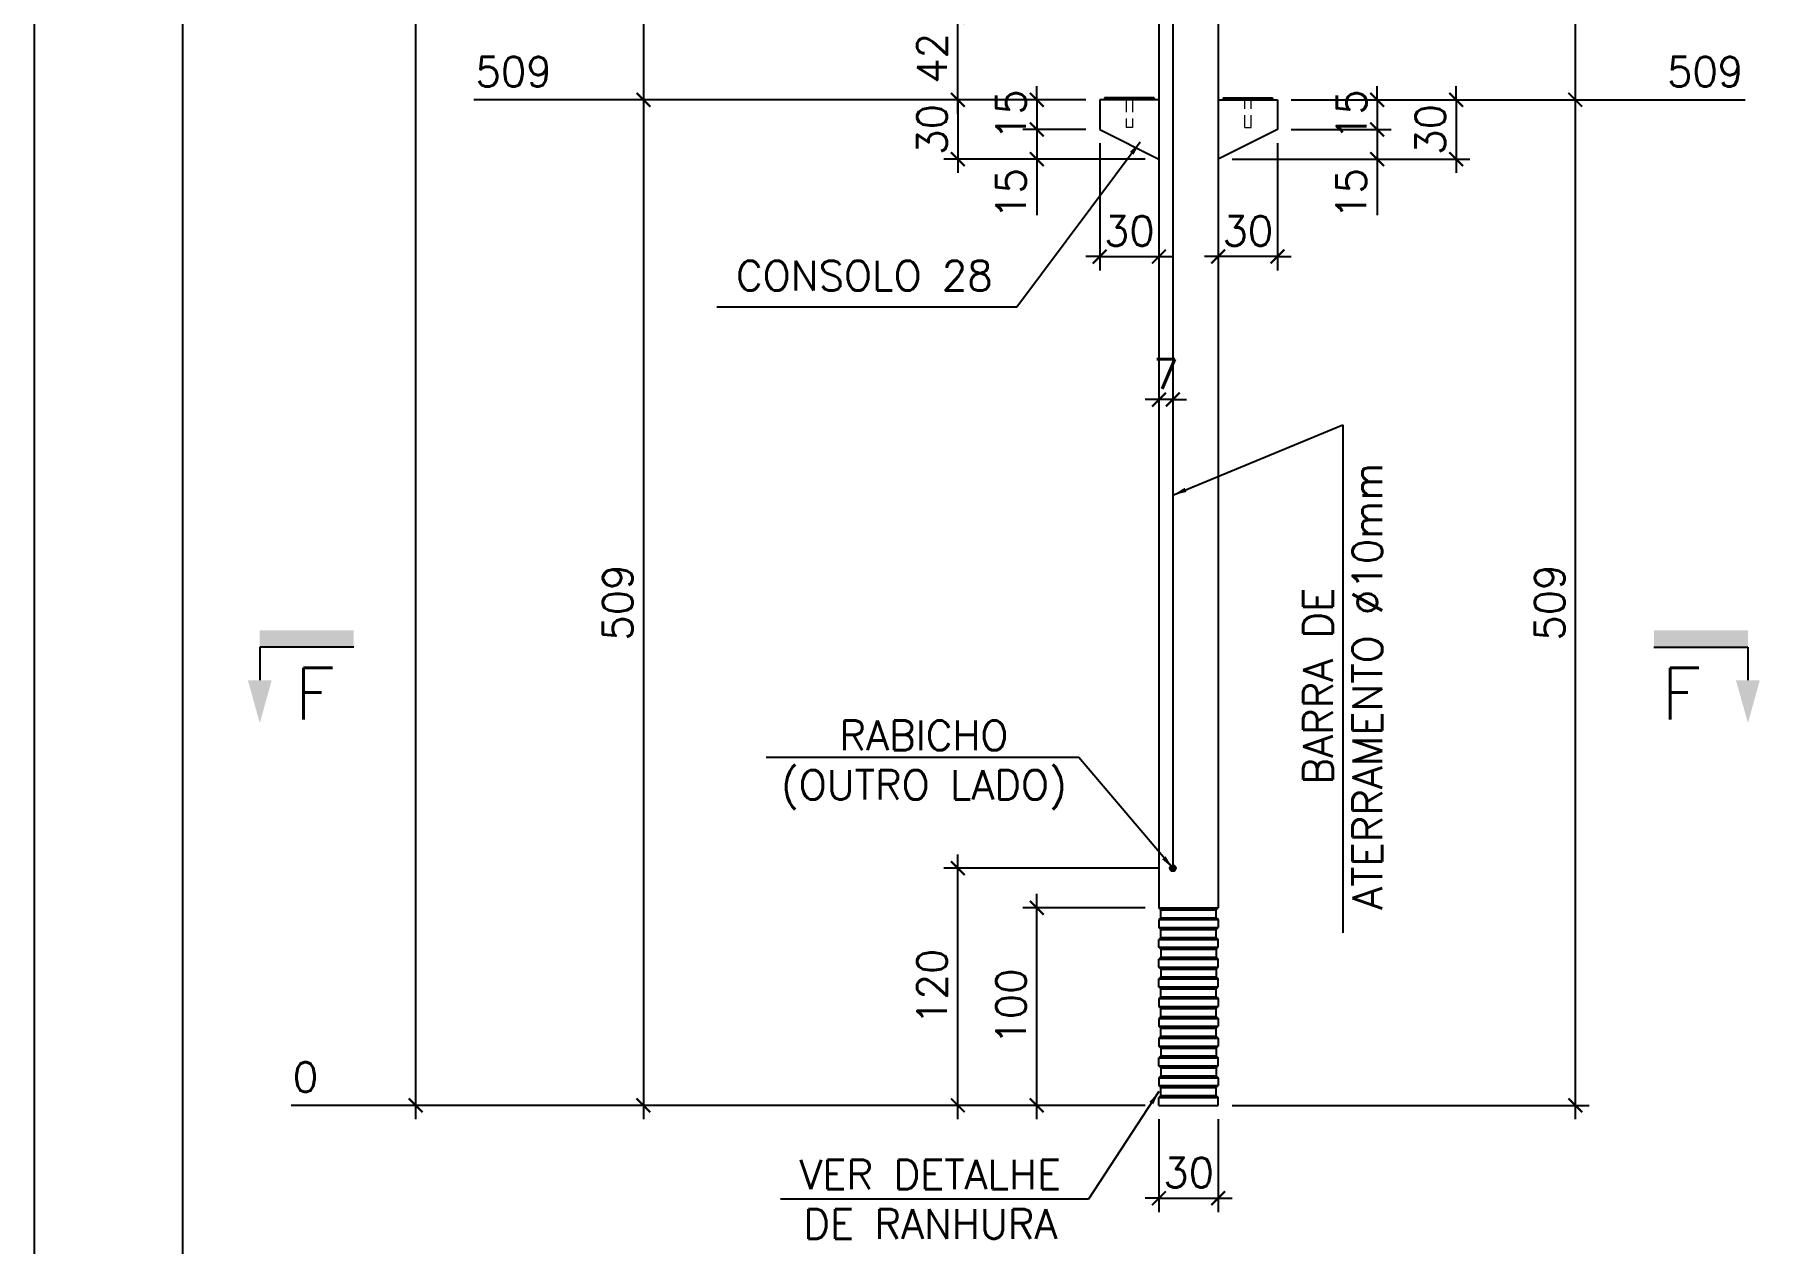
# Model space of a CAD drawing. Header units: centimetres. Extents: x 1658 to 19651, y 8294 to 11444.
# Drawn here: x 1658 to 2532, y 9346 to 9958 of the extents above; entities that cross this region are included whole.
import ezdxf

# ---------------------------------------------------------------- set-up
doc = ezdxf.new("R2010")
doc.units = ezdxf.units.CM
doc.header["$LTSCALE"] = 50
doc.header["$MEASUREMENT"] = 0
doc.header["$PDMODE"] = 67
doc.linetypes.add('DASHED', pattern=[0.75, 0.5, -0.25])
doc.linetypes.add('HIDDEN', pattern=[0.375, 0.25, -0.125])
doc.layers.add('10 TRACEJADO', color=1, linetype='DASHED', lineweight=13)
for name, color, linetype in [('COTAS-PRECON', 1, 'Continuous'), ('FORMATO-PRECON', 2, 'Continuous'), ('HACHURAS-PRECON', 1, 'Continuous'), ('IND- CORTE-PRECON', 4, 'Continuous'), ('LINHA-01-PRECON', 1, 'Continuous'), ('LINHA-03-PRECON', 3, 'Continuous'), ('LINHA-04-PRECON', 4, 'Continuous'), ('TEXTO-35-PRECON', 5, 'Continuous')]:
    doc.layers.add(name, color=color, linetype=linetype)
doc.styles.add('ROMANS', font='ROMANS.SHX', dxfattribs={"oblique": 15, "height": 3})
doc.styles.get("Standard").update_dxf_attribs({"font": 'romans.shx'})
doc.dimstyles.new('ESC75-75', dxfattribs={"dimscale": 0, "dimtxt": 15, "dimasz": 7, "dimexe": 7, "dimexo": 7, "dimgap": 5.5, "dimtad": 1, "dimdec": 1, "dimdsep": 46, "dimtxsty": 'Standard', "dimblk": 'ARCHTICK', "dimcen": 0.1, "dimdle": 7, "dimclrd": 256, "dimclre": 256, "dimclrt": 2, "dimadec": 0, "dimazin": 0, "dimtfac": 1, "dimtdec": 1, "dimtix": 1, "dimtmove": 2, "dimatfit": 3, "dimfxl": 1, "dimarcsym": 0})

# ---------------------------------------------------------------- blocks, each defined once
blk = doc.blocks.new('A$C2E607E54')
at = {"layer": 'FORMATO-PRECON'}
blk.add_lwpolyline([(0, 4200), (2970, 4200), (2970, 0), (0, 0)], close=True, dxfattribs=at)
at = {"layer": 'FORMATO-PRECON', "color": 6}
blk.add_lwpolyline([(100, 3950), (2870, 3950), (2870, 100), (100, 100)], close=True, dxfattribs=at)
blk = doc.blocks.new('_ArchTick')
at = {"color": 0, "linetype": 'ByBlock', "const_width": 0.15}
blk.add_lwpolyline([(-0.5, -0.5), (0.5, 0.5)], dxfattribs=at)
blk = doc.blocks.new('*D24')
at = {"layer": 'COTAS-PRECON', "lineweight": -2, "transparency": 16777216}
for p, q in [((2220.58, 9516.28), (2158.72, 9516.28)), ((2165.72, 9409.28), (2165.72, 9523.28)), ((2220.58, 9416.28), (2158.72, 9416.28))]:
    blk.add_line(p, q, dxfattribs=at)
at = {"layer": 'Defpoints', "color": 0, "transparency": 16777216}
for p in [(2165.72, 9516.28), (2227.58, 9516.28), (2227.58, 9416.28)]:
    blk.add_point(p, dxfattribs=at)
at = {"layer": 'COTAS-PRECON', "lineweight": -2, "transparency": 16777216, "xscale": 7, "yscale": 7, "zscale": 7}
for p, rotation in [((2165.72, 9516.28), 90), ((2165.72, 9416.28), 270)]:
    blk.add_blockref('_ArchTick', p, dxfattribs=dict(at, rotation=rotation))
at = {"layer": 'COTAS-PRECON', "color": 2, "transparency": 16777216, "insert": (2152.72, 9466.28), "char_height": 15, "attachment_point": 5, "rotation": 90}
blk.add_mtext('100', dxfattribs=at)
blk = doc.blocks.new('*D25')
at = {"layer": 'COTAS-PRECON', "lineweight": -2, "transparency": 16777216}
for p, q in [((2227.58, 9409.28), (2227.58, 9362.26)), ((2257.58, 9409.28), (2257.58, 9362.26)), ((2227.58, 9369.26), (2220.58, 9369.26)), ((2227.58, 9369.26), (2257.58, 9369.26)), ((2257.58, 9369.26), (2264.58, 9369.26))]:
    blk.add_line(p, q, dxfattribs=at)
at = {"layer": 'Defpoints', "color": 0, "transparency": 16777216}
for p in [(2227.58, 9416.28, 0.02), (2257.58, 9416.28, 0.02), (2257.58, 9369.26)]:
    blk.add_point(p, dxfattribs=at)
at = {"layer": 'COTAS-PRECON', "lineweight": -2, "transparency": 16777216, "xscale": 7, "yscale": 7, "zscale": 7}
blk.add_blockref('_ArchTick', (2227.58, 9369.26), dxfattribs=at)
at = {"layer": 'COTAS-PRECON', "lineweight": -2, "transparency": 16777216, "xscale": 7, "yscale": 7, "zscale": 7, "rotation": 180}
blk.add_blockref('_ArchTick', (2257.58, 9369.26), dxfattribs=at)
at = {"layer": 'COTAS-PRECON', "color": 2, "transparency": 16777216, "insert": (2242.58, 9382.26), "char_height": 15, "attachment_point": 5}
blk.add_mtext('30', dxfattribs=at)
blk = doc.blocks.new('*D32')
at = {"layer": 'COTAS-PRECON', "lineweight": -2, "transparency": 16777216}
for p, q in [((1966.61, 10261.28), (1966.61, 9918.28)), ((2190.58, 10254.28), (1959.61, 10254.28)), ((2190.58, 9925.28), (1959.61, 9925.28))]:
    blk.add_line(p, q, dxfattribs=at)
at = {"layer": 'Defpoints', "color": 0, "transparency": 16777216}
for p in [(2197.58, 10254.28), (1966.61, 9925.28), (2197.58, 9925.28)]:
    blk.add_point(p, dxfattribs=at)
at = {"layer": 'COTAS-PRECON', "lineweight": -2, "transparency": 16777216, "xscale": 7, "yscale": 7, "zscale": 7}
for p, rotation in [((1966.61, 10254.28), 90), ((1966.61, 9925.28), 270)]:
    blk.add_blockref('_ArchTick', p, dxfattribs=dict(at, rotation=rotation))
at = {"layer": 'COTAS-PRECON', "color": 2, "transparency": 16777216, "insert": (1953.61, 10089.78), "char_height": 15, "attachment_point": 5, "rotation": 90}
blk.add_mtext('329', dxfattribs=at)
blk = doc.blocks.new('*D33')
at = {"layer": 'COTAS-PRECON', "lineweight": -2, "transparency": 16777216}
for p, q in [((1966.61, 9932.28), (1966.61, 9409.28)), ((2190.58, 9925.28), (1959.61, 9925.28)), ((2220.58, 9416.28), (1959.61, 9416.28))]:
    blk.add_line(p, q, dxfattribs=at)
at = {"layer": 'Defpoints', "color": 0, "transparency": 16777216}
for p in [(2197.58, 9925.28), (1966.61, 9416.28), (2227.58, 9416.28)]:
    blk.add_point(p, dxfattribs=at)
at = {"layer": 'COTAS-PRECON', "lineweight": -2, "transparency": 16777216, "xscale": 7, "yscale": 7, "zscale": 7}
for p, rotation in [((1966.61, 9925.28), 90), ((1966.61, 9416.28), 270)]:
    blk.add_blockref('_ArchTick', p, dxfattribs=dict(at, rotation=rotation))
at = {"layer": 'COTAS-PRECON', "color": 2, "transparency": 16777216, "insert": (1953.61, 9670.78), "char_height": 15, "attachment_point": 5, "rotation": 90}
blk.add_mtext('509', dxfattribs=at)
blk = doc.blocks.new('*D43')
at = {"layer": 'COTAS-PRECON', "lineweight": -2, "transparency": 16777216}
for p, q in [((2165.72, 9925.28), (2165.72, 9932.28)), ((2190.58, 9925.28), (2158.72, 9925.28)), ((2165.72, 9925.28), (2165.72, 9910.28)), ((2190.58, 9910.28), (2158.72, 9910.28)), ((2165.72, 9910.28), (2165.72, 9903.28))]:
    blk.add_line(p, q, dxfattribs=at)
at = {"layer": 'Defpoints', "color": 0, "transparency": 16777216}
for p in [(2197.58, 9925.28), (2165.72, 9910.28), (2197.58, 9910.28)]:
    blk.add_point(p, dxfattribs=at)
at = {"layer": 'COTAS-PRECON', "lineweight": -2, "transparency": 16777216, "xscale": 7, "yscale": 7, "zscale": 7}
for p, rotation in [((2165.72, 9925.28), 270), ((2165.72, 9910.28), 90)]:
    blk.add_blockref('_ArchTick', p, dxfattribs=dict(at, rotation=rotation))
at = {"layer": 'COTAS-PRECON', "color": 2, "transparency": 16777216, "insert": (2152.72, 9917.78), "char_height": 15, "attachment_point": 5, "rotation": 90}
blk.add_mtext('15', dxfattribs=at)
blk = doc.blocks.new('*D45')
at = {"layer": 'COTAS-PRECON', "lineweight": -2, "transparency": 16777216}
for p, q in [((2165.72, 9917.28), (2165.72, 9888.28)), ((2190.58, 9910.28), (2158.72, 9910.28)), ((2220.58, 9895.28), (2158.72, 9895.28))]:
    blk.add_line(p, q, dxfattribs=at)
at = {"layer": 'Defpoints', "color": 0, "transparency": 16777216}
for p in [(2197.58, 9910.28), (2165.72, 9895.28), (2227.58, 9895.28)]:
    blk.add_point(p, dxfattribs=at)
at = {"layer": 'COTAS-PRECON', "lineweight": -2, "transparency": 16777216, "xscale": 7, "yscale": 7, "zscale": 7}
for p, rotation in [((2165.72, 9910.28), 90), ((2165.72, 9895.28), 270)]:
    blk.add_blockref('_ArchTick', p, dxfattribs=dict(at, rotation=rotation))
at = {"layer": 'COTAS-PRECON', "color": 2, "transparency": 16777216, "insert": (2152.72, 9877.83), "char_height": 15, "attachment_point": 5, "rotation": 90}
blk.add_mtext('15', dxfattribs=at)
blk = doc.blocks.new('*D46')
at = {"layer": 'COTAS-PRECON', "lineweight": -2, "transparency": 16777216}
for p, q in [((2125.76, 9925.28), (2125.76, 9932.28)), ((2190.58, 9925.28), (2118.76, 9925.28)), ((2125.76, 9925.28), (2125.76, 9895.28)), ((2220.58, 9895.28), (2118.76, 9895.28)), ((2125.76, 9895.28), (2125.76, 9888.28))]:
    blk.add_line(p, q, dxfattribs=at)
at = {"layer": 'Defpoints', "color": 0, "transparency": 16777216}
for p in [(2197.58, 9925.28), (2125.76, 9895.28), (2227.58, 9895.28)]:
    blk.add_point(p, dxfattribs=at)
at = {"layer": 'COTAS-PRECON', "lineweight": -2, "transparency": 16777216, "xscale": 7, "yscale": 7, "zscale": 7}
for p, rotation in [((2125.76, 9925.28), 270), ((2125.76, 9895.28), 90)]:
    blk.add_blockref('_ArchTick', p, dxfattribs=dict(at, rotation=rotation))
at = {"layer": 'COTAS-PRECON', "color": 2, "transparency": 16777216, "insert": (2112.76, 9910.28), "char_height": 15, "attachment_point": 5, "rotation": 90}
blk.add_mtext('30', dxfattribs=at)
blk = doc.blocks.new('*D44')
at = {"layer": 'COTAS-PRECON', "lineweight": -2, "transparency": 16777216}
for p, q in [((2197.58, 9903.28), (2197.58, 9838.94)), ((2197.58, 9845.94), (2190.58, 9845.94)), ((2197.58, 9845.94), (2227.58, 9845.94)), ((2227.58, 9845.94), (2234.58, 9845.94))]:
    blk.add_line(p, q, dxfattribs=at)
at = {"layer": 'Defpoints', "color": 0, "transparency": 16777216}
for p in [(2197.58, 9910.28), (2227.58, 9845.94), (2227.58, 9845.94)]:
    blk.add_point(p, dxfattribs=at)
at = {"layer": 'COTAS-PRECON', "lineweight": -2, "transparency": 16777216, "xscale": 7, "yscale": 7, "zscale": 7}
blk.add_blockref('_ArchTick', (2197.58, 9845.94), dxfattribs=at)
at = {"layer": 'COTAS-PRECON', "lineweight": -2, "transparency": 16777216, "xscale": 7, "yscale": 7, "zscale": 7, "rotation": 180}
blk.add_blockref('_ArchTick', (2227.58, 9845.94), dxfattribs=at)
at = {"layer": 'COTAS-PRECON', "color": 2, "transparency": 16777216, "insert": (2212.58, 9858.94), "char_height": 15, "attachment_point": 5}
blk.add_mtext('30', dxfattribs=at)
blk = doc.blocks.new('*D47')
at = {"layer": 'COTAS-PRECON', "lineweight": -2, "transparency": 16777216}
for p, q in [((2125.76, 9918.28), (2125.76, 9974.28)), ((2195.58, 9967.28), (2118.76, 9967.28)), ((2190.58, 9925.28), (2118.76, 9925.28))]:
    blk.add_line(p, q, dxfattribs=at)
at = {"layer": 'Defpoints', "color": 0, "transparency": 16777216}
for p in [(2125.76, 9967.28), (2202.58, 9967.28), (2197.58, 9925.28)]:
    blk.add_point(p, dxfattribs=at)
at = {"layer": 'COTAS-PRECON', "lineweight": -2, "transparency": 16777216, "xscale": 7, "yscale": 7, "zscale": 7}
for p, rotation in [((2125.76, 9967.28), 90), ((2125.76, 9925.28), 270)]:
    blk.add_blockref('_ArchTick', p, dxfattribs=dict(at, rotation=rotation))
at = {"layer": 'COTAS-PRECON', "color": 2, "transparency": 16777216, "insert": (2112.76, 9946.28), "char_height": 15, "attachment_point": 5, "rotation": 90}
blk.add_mtext('42', dxfattribs=at)
blk = doc.blocks.new('*D48')
at = {"layer": 'COTAS-PRECON', "lineweight": -2, "transparency": 16777216}
for p, q in [((2125.76, 9409.28), (2125.76, 9543.28)), ((2227.58, 9536.28), (2118.76, 9536.28)), ((2220.58, 9416.28), (2118.76, 9416.28))]:
    blk.add_line(p, q, dxfattribs=at)
at = {"layer": 'Defpoints', "color": 0, "transparency": 16777216}
for p in [(2125.76, 9536.28), (2234.58, 9536.28), (2227.58, 9416.28)]:
    blk.add_point(p, dxfattribs=at)
at = {"layer": 'COTAS-PRECON', "lineweight": -2, "transparency": 16777216, "xscale": 7, "yscale": 7, "zscale": 7}
for p, rotation in [((2125.76, 9536.28), 90), ((2125.76, 9416.28), 270)]:
    blk.add_blockref('_ArchTick', p, dxfattribs=dict(at, rotation=rotation))
at = {"layer": 'COTAS-PRECON', "color": 2, "transparency": 16777216, "insert": (2112.76, 9476.28), "char_height": 15, "attachment_point": 5, "rotation": 90}
blk.add_mtext('120', dxfattribs=at)
blk = doc.blocks.new('*D49')
at = {"layer": 'COTAS-PRECON', "lineweight": -2, "transparency": 16777216}
blk.add_line((1959.61, 10773.28), (1880.68, 10773.28), dxfattribs=at)
at = {"layer": 'Defpoints', "color": 0, "transparency": 16777216}
for p in [(1880.68, 10773.28), (1966.61, 10773.28), (2242.58, 9416.28)]:
    blk.add_point(p, dxfattribs=at)
at = {"layer": 'COTAS-PRECON', "color": 2, "transparency": 16777216, "insert": (1904.86, 10787.57), "char_height": 15, "attachment_point": 5}
blk.add_mtext('1357', dxfattribs=at)
blk = doc.blocks.new('*D50')
at = {"layer": 'COTAS-PRECON', "lineweight": -2, "transparency": 16777216}
blk.add_line((1959.61, 10717.28), (1880.68, 10717.28), dxfattribs=at)
at = {"layer": 'Defpoints', "color": 0, "transparency": 16777216}
for p in [(1880.68, 10717.28), (1966.61, 10717.28), (2242.58, 9416.28)]:
    blk.add_point(p, dxfattribs=at)
at = {"layer": 'COTAS-PRECON', "color": 2, "transparency": 16777216, "insert": (1904.86, 10731.57), "char_height": 15, "attachment_point": 5}
blk.add_mtext('1301', dxfattribs=at)
blk = doc.blocks.new('*D51')
at = {"layer": 'COTAS-PRECON', "lineweight": -2, "transparency": 16777216}
blk.add_line((1959.61, 10254.28), (1880.68, 10254.28), dxfattribs=at)
at = {"layer": 'Defpoints', "color": 0, "transparency": 16777216}
for p in [(1880.68, 10254.28), (1966.61, 10254.28), (2242.58, 9416.28)]:
    blk.add_point(p, dxfattribs=at)
at = {"layer": 'COTAS-PRECON', "color": 2, "transparency": 16777216, "insert": (1900.88, 10268.57), "char_height": 15, "attachment_point": 5}
blk.add_mtext('838', dxfattribs=at)
blk = doc.blocks.new('*D52')
at = {"layer": 'COTAS-PRECON', "lineweight": -2, "transparency": 16777216}
blk.add_line((1959.61, 9925.28), (1880.68, 9925.28), dxfattribs=at)
at = {"layer": 'Defpoints', "color": 0, "transparency": 16777216}
for p in [(1880.68, 9925.28), (1966.61, 9925.28), (2242.58, 9416.28)]:
    blk.add_point(p, dxfattribs=at)
at = {"layer": 'COTAS-PRECON', "color": 2, "transparency": 16777216, "insert": (1900.88, 9939.57), "char_height": 15, "attachment_point": 5}
blk.add_mtext('509', dxfattribs=at)
blk = doc.blocks.new('*D53')
at = {"layer": 'COTAS-PRECON', "lineweight": -2, "transparency": 16777216}
for p, q in [((1851.25, 10809.28), (1851.25, 9409.28)), ((2220.58, 10802.28), (1844.25, 10802.28)), ((2220.58, 9416.28), (1844.25, 9416.28))]:
    blk.add_line(p, q, dxfattribs=at)
at = {"layer": 'Defpoints', "color": 0, "transparency": 16777216}
for p in [(2227.58, 10802.28), (1851.25, 9416.28), (2227.58, 9416.28)]:
    blk.add_point(p, dxfattribs=at)
at = {"layer": 'COTAS-PRECON', "lineweight": -2, "transparency": 16777216, "xscale": 7, "yscale": 7, "zscale": 7}
for p, rotation in [((1851.25, 10802.28), 90), ((1851.25, 9416.28), 270)]:
    blk.add_blockref('_ArchTick', p, dxfattribs=dict(at, rotation=rotation))
at = {"layer": 'COTAS-PRECON', "color": 2, "transparency": 16777216, "insert": (1838.25, 10109.28), "char_height": 15, "attachment_point": 5, "rotation": 90}
blk.add_mtext('1386', dxfattribs=at)
blk = doc.blocks.new('*D54')
at = {"layer": 'COTAS-PRECON', "lineweight": -2, "transparency": 16777216}
blk.add_line((1844.25, 10802.28), (1788.22, 10802.28), dxfattribs=at)
at = {"layer": 'Defpoints', "color": 0, "transparency": 16777216}
for p in [(1788.22, 10802.28), (1851.25, 10802.28), (2242.58, 9416.28)]:
    blk.add_point(p, dxfattribs=at)
at = {"layer": 'COTAS-PRECON', "color": 2, "transparency": 16777216, "insert": (1812.4, 10816.57), "char_height": 15, "attachment_point": 5}
blk.add_mtext('1386', dxfattribs=at)
blk = doc.blocks.new('*D55')
at = {"layer": 'COTAS-PRECON', "lineweight": -2, "transparency": 16777216}
blk.add_line((1844.25, 9416.28), (1788.22, 9416.28), dxfattribs=at)
at = {"layer": 'Defpoints', "color": 0, "transparency": 16777216}
for p in [(1788.22, 9416.28), (1851.25, 9416.28), (2242.58, 9416.28)]:
    blk.add_point(p, dxfattribs=at)
at = {"layer": 'COTAS-PRECON', "color": 2, "transparency": 16777216, "insert": (1795.56, 9430.57), "char_height": 15, "attachment_point": 5}
blk.add_mtext('0', dxfattribs=at)
blk = doc.blocks.new('*D59')
at = {"layer": 'COTAS-PRECON', "lineweight": -2, "transparency": 16777216}
for p, q in [((2438.35, 10261.28), (2438.35, 9918.28)), ((2294.58, 10254.28), (2445.35, 10254.28)), ((2294.58, 9925.28), (2445.35, 9925.28))]:
    blk.add_line(p, q, dxfattribs=at)
at = {"layer": 'Defpoints', "color": 0, "transparency": 16777216}
for p in [(2287.58, 10254.28), (2287.58, 9925.28), (2438.35, 9925.28)]:
    blk.add_point(p, dxfattribs=at)
at = {"layer": 'COTAS-PRECON', "lineweight": -2, "transparency": 16777216, "xscale": 7, "yscale": 7, "zscale": 7}
for p, rotation in [((2438.35, 10254.28), 90), ((2438.35, 9925.28), 270)]:
    blk.add_blockref('_ArchTick', p, dxfattribs=dict(at, rotation=rotation))
at = {"layer": 'COTAS-PRECON', "color": 2, "transparency": 16777216, "insert": (2425.35, 10089.78), "char_height": 15, "attachment_point": 5, "rotation": 90}
blk.add_mtext('329', dxfattribs=at)
blk = doc.blocks.new('*D60')
at = {"layer": 'COTAS-PRECON', "lineweight": -2, "transparency": 16777216}
for p, q in [((2438.35, 9932.28), (2438.35, 9409.28)), ((2294.58, 9925.28), (2445.35, 9925.28)), ((2264.58, 9416.28), (2445.35, 9416.28))]:
    blk.add_line(p, q, dxfattribs=at)
at = {"layer": 'Defpoints', "color": 0, "transparency": 16777216}
for p in [(2287.58, 9925.28), (2257.58, 9416.28), (2438.35, 9416.28)]:
    blk.add_point(p, dxfattribs=at)
at = {"layer": 'COTAS-PRECON', "lineweight": -2, "transparency": 16777216, "xscale": 7, "yscale": 7, "zscale": 7}
for p, rotation in [((2438.35, 9925.28), 90), ((2438.35, 9416.28), 270)]:
    blk.add_blockref('_ArchTick', p, dxfattribs=dict(at, rotation=rotation))
at = {"layer": 'COTAS-PRECON', "color": 2, "transparency": 16777216, "insert": (2425.35, 9670.78), "char_height": 15, "attachment_point": 5, "rotation": 90}
blk.add_mtext('509', dxfattribs=at)
blk = doc.blocks.new('*D73')
at = {"layer": 'COTAS-PRECON', "lineweight": -2, "transparency": 16777216}
for p, q in [((2338.06, 9925.28), (2338.06, 9932.28)), ((2294.58, 9925.28), (2345.06, 9925.28)), ((2338.06, 9925.28), (2338.06, 9910.28)), ((2294.58, 9910.28), (2345.06, 9910.28)), ((2338.06, 9910.28), (2338.06, 9903.28))]:
    blk.add_line(p, q, dxfattribs=at)
at = {"layer": 'Defpoints', "color": 0, "transparency": 16777216}
for p in [(2287.58, 9925.28), (2287.58, 9910.28), (2338.06, 9910.28)]:
    blk.add_point(p, dxfattribs=at)
at = {"layer": 'COTAS-PRECON', "lineweight": -2, "transparency": 16777216, "xscale": 7, "yscale": 7, "zscale": 7}
for p, rotation in [((2338.06, 9925.28), 270), ((2338.06, 9910.28), 90)]:
    blk.add_blockref('_ArchTick', p, dxfattribs=dict(at, rotation=rotation))
at = {"layer": 'COTAS-PRECON', "color": 2, "transparency": 16777216, "insert": (2325.06, 9917.78), "char_height": 15, "attachment_point": 5, "rotation": 90}
blk.add_mtext('15', dxfattribs=at)
blk = doc.blocks.new('*D74')
at = {"layer": 'COTAS-PRECON', "lineweight": -2, "transparency": 16777216}
for p, q in [((2338.06, 9917.28), (2338.06, 9888.28)), ((2294.58, 9910.28), (2345.06, 9910.28)), ((2264.58, 9895.28), (2345.06, 9895.28))]:
    blk.add_line(p, q, dxfattribs=at)
at = {"layer": 'Defpoints', "color": 0, "transparency": 16777216}
for p in [(2287.58, 9910.28), (2257.58, 9895.28), (2338.06, 9895.28)]:
    blk.add_point(p, dxfattribs=at)
at = {"layer": 'COTAS-PRECON', "lineweight": -2, "transparency": 16777216, "xscale": 7, "yscale": 7, "zscale": 7}
for p, rotation in [((2338.06, 9910.28), 90), ((2338.06, 9895.28), 270)]:
    blk.add_blockref('_ArchTick', p, dxfattribs=dict(at, rotation=rotation))
at = {"layer": 'COTAS-PRECON', "color": 2, "transparency": 16777216, "insert": (2324.94, 9877.83), "char_height": 15, "attachment_point": 5, "rotation": 90}
blk.add_mtext('15', dxfattribs=at)
blk = doc.blocks.new('*D75')
at = {"layer": 'COTAS-PRECON', "lineweight": -2, "transparency": 16777216}
for p, q in [((2378.02, 9925.28), (2378.02, 9932.28)), ((2294.58, 9925.28), (2385.02, 9925.28)), ((2378.02, 9925.28), (2378.02, 9895.28)), ((2264.58, 9895.28), (2385.02, 9895.28)), ((2378.02, 9895.28), (2378.02, 9888.28))]:
    blk.add_line(p, q, dxfattribs=at)
at = {"layer": 'Defpoints', "color": 0, "transparency": 16777216}
for p in [(2287.58, 9925.28), (2257.58, 9895.28), (2378.02, 9895.28)]:
    blk.add_point(p, dxfattribs=at)
at = {"layer": 'COTAS-PRECON', "lineweight": -2, "transparency": 16777216, "xscale": 7, "yscale": 7, "zscale": 7}
for p, rotation in [((2378.02, 9925.28), 270), ((2378.02, 9895.28), 90)]:
    blk.add_blockref('_ArchTick', p, dxfattribs=dict(at, rotation=rotation))
at = {"layer": 'COTAS-PRECON', "color": 2, "transparency": 16777216, "insert": (2365.02, 9910.28), "char_height": 15, "attachment_point": 5, "rotation": 90}
blk.add_mtext('30', dxfattribs=at)
blk = doc.blocks.new('*D76')
at = {"layer": 'COTAS-PRECON', "lineweight": -2, "transparency": 16777216}
for p, q in [((2287.58, 9903.28), (2287.58, 9838.94)), ((2257.58, 9845.94), (2250.58, 9845.94)), ((2287.58, 9845.94), (2257.58, 9845.94)), ((2287.58, 9845.94), (2294.58, 9845.94))]:
    blk.add_line(p, q, dxfattribs=at)
at = {"layer": 'Defpoints', "color": 0, "transparency": 16777216}
for p in [(2287.58, 9910.28), (2257.58, 9845.94), (2257.58, 9845.94)]:
    blk.add_point(p, dxfattribs=at)
at = {"layer": 'COTAS-PRECON', "lineweight": -2, "transparency": 16777216, "xscale": 7, "yscale": 7, "zscale": 7}
blk.add_blockref('_ArchTick', (2257.58, 9845.94), dxfattribs=at)
at = {"layer": 'COTAS-PRECON', "lineweight": -2, "transparency": 16777216, "xscale": 7, "yscale": 7, "zscale": 7, "rotation": 180}
blk.add_blockref('_ArchTick', (2287.58, 9845.94), dxfattribs=at)
at = {"layer": 'COTAS-PRECON', "color": 2, "transparency": 16777216, "insert": (2272.58, 9858.94), "char_height": 15, "attachment_point": 5}
blk.add_mtext('30', dxfattribs=at)
blk = doc.blocks.new('*D69')
at = {"layer": 'COTAS-PRECON', "lineweight": -2, "transparency": 16777216}
blk.add_line((2445.35, 10773.28), (2524.28, 10773.28), dxfattribs=at)
at = {"layer": 'Defpoints', "color": 0, "transparency": 16777216}
for p in [(2438.35, 10773.28), (2524.28, 10773.28), (2242.58, 9416.28)]:
    blk.add_point(p, dxfattribs=at)
at = {"layer": 'COTAS-PRECON', "color": 2, "transparency": 16777216, "insert": (2500.1, 10787.57), "char_height": 15, "attachment_point": 5}
blk.add_mtext('1357', dxfattribs=at)
blk = doc.blocks.new('*D70')
at = {"layer": 'COTAS-PRECON', "lineweight": -2, "transparency": 16777216}
blk.add_line((2445.35, 10717.28), (2524.28, 10717.28), dxfattribs=at)
at = {"layer": 'Defpoints', "color": 0, "transparency": 16777216}
for p in [(2438.35, 10717.28), (2524.28, 10717.28), (2242.58, 9416.28)]:
    blk.add_point(p, dxfattribs=at)
at = {"layer": 'COTAS-PRECON', "color": 2, "transparency": 16777216, "insert": (2500.1, 10731.57), "char_height": 15, "attachment_point": 5}
blk.add_mtext('1301', dxfattribs=at)
blk = doc.blocks.new('*D71')
at = {"layer": 'COTAS-PRECON', "lineweight": -2, "transparency": 16777216}
blk.add_line((2445.35, 10254.28), (2524.28, 10254.28), dxfattribs=at)
at = {"layer": 'Defpoints', "color": 0, "transparency": 16777216}
for p in [(2438.35, 10254.28), (2524.28, 10254.28), (2242.58, 9416.28)]:
    blk.add_point(p, dxfattribs=at)
at = {"layer": 'COTAS-PRECON', "color": 2, "transparency": 16777216, "insert": (2504.07, 10268.57), "char_height": 15, "attachment_point": 5}
blk.add_mtext('838', dxfattribs=at)
blk = doc.blocks.new('*D72')
at = {"layer": 'COTAS-PRECON', "lineweight": -2, "transparency": 16777216}
blk.add_line((2445.35, 9925.28), (2524.28, 9925.28), dxfattribs=at)
at = {"layer": 'Defpoints', "color": 0, "transparency": 16777216}
for p in [(2438.35, 9925.28), (2524.28, 9925.28), (2242.58, 9416.28)]:
    blk.add_point(p, dxfattribs=at)
at = {"layer": 'COTAS-PRECON', "color": 2, "transparency": 16777216, "insert": (2504.07, 9939.57), "char_height": 15, "attachment_point": 5}
blk.add_mtext('509', dxfattribs=at)
blk = doc.blocks.new('*D85')
at = {"layer": 'COTAS-PRECON', "lineweight": -2, "transparency": 16777216}
for p, q in [((2227.58, 9773.54), (2220.58, 9773.54)), ((2234.58, 9773.54), (2227.58, 9773.54)), ((2234.58, 9773.54), (2241.58, 9773.54))]:
    blk.add_line(p, q, dxfattribs=at)
at = {"layer": 'Defpoints', "color": 0, "transparency": 16777216}
for p in [(2227.58, 9773.54), (2227.58, 9773.54), (2234.58, 9773.54)]:
    blk.add_point(p, dxfattribs=at)
at = {"layer": 'COTAS-PRECON', "lineweight": -2, "transparency": 16777216, "xscale": 7, "yscale": 7, "zscale": 7}
blk.add_blockref('_ArchTick', (2227.58, 9773.54), dxfattribs=at)
at = {"layer": 'COTAS-PRECON', "lineweight": -2, "transparency": 16777216, "xscale": 7, "yscale": 7, "zscale": 7, "rotation": 180}
blk.add_blockref('_ArchTick', (2234.58, 9773.54), dxfattribs=at)
at = {"layer": 'COTAS-PRECON', "color": 2, "transparency": 16777216, "insert": (2231.08, 9786.54), "char_height": 15, "attachment_point": 5}
blk.add_mtext('7', dxfattribs=at)
blk = doc.blocks.new('IND-CORTE-')
at = {"layer": 'IND- CORTE-PRECON', "color": 1}
for p, q in [((-11.2, 63.5), (-33.6, 63.5)), ((-11.2, 0), (-11.2, 63.5))]:
    blk.add_line(p, q, dxfattribs=at)
for points in [[(-33.6, 71.5), (-62.5, 63.5), (-33.6, 55.4)], [(0, 0), (-11.2, 0), (0, 63.5), (-11.2, 63.5)]]:
    blk.add_solid(points, dxfattribs=at)
at = {"layer": 'IND- CORTE-PRECON', "linetype": 'Continuous', "style": 'ROMANS', "flags": 8}
blk.add_attdef('B', (-57.7, 9.1), '', height=35, dxfattribs=at)

msp = doc.modelspace()

# ---------------------------------------------------------------- hatches: boundary and pattern name
at = {"layer": 'LINHA-04-PRECON'}
h = msp.add_hatch(color=256, dxfattribs=at)
h.dxf.hatch_style = 1
h.paths.add_polyline_path([(2233.08, 9536.28, 1), (2236.08, 9536.28, 1)])

# ---------------------------------------------------------------- linework, layer by layer
at = {"layer": '10 TRACEJADO', "linetype": 'HIDDEN', "ltscale": 0.5, "extrusion": (0, 1, 0)}
for p, q in [((2210.98, 9926.28), (2210.98, 9925.28)), ((2214.18, 9926.28), (2214.18, 9925.28)), ((2270.98, 9925.28), (2270.98, 9926.28)), ((2274.18, 9925.28), (2274.18, 9926.28)), ((2210.98, 9925.28), (2210.98, 9911.28)), ((2214.18, 9925.28), (2214.18, 9911.28)), ((2270.98, 9911.28), (2270.98, 9925.28)), ((2274.18, 9911.28), (2274.18, 9925.28)), ((2214.18, 9911.28), (2210.98, 9911.28)), ((2270.98, 9911.28), (2274.18, 9911.28))]:
    msp.add_line(p, q, dxfattribs=at)
at = {"layer": 'LINHA-01-PRECON'}
for p, q in [((2165.72, 9895.28), (2165.72, 9866.9)), ((2338.06, 9895.28), (2338.06, 9866.9)), ((2227.58, 9516.28), (2257.58, 9516.28)), ((2228.58, 9515.28), (2256.58, 9515.28)), ((2227.58, 9510.28), (2257.58, 9510.28)), ((2227.58, 9506.28), (2257.58, 9506.28)), ((2228.58, 9511.28), (2256.58, 9511.28)), ((2227.58, 9500.28), (2257.58, 9500.28)), ((2228.58, 9505.28), (2256.58, 9505.28)), ((2228.58, 9501.28), (2256.58, 9501.28)), ((2227.58, 9496.28), (2257.58, 9496.28)), ((2227.58, 9490.28), (2257.58, 9490.28)), ((2228.58, 9495.28), (2256.58, 9495.28)), ((2228.58, 9491.28), (2256.58, 9491.28)), ((2227.58, 9486.28), (2257.58, 9486.28)), ((2227.58, 9480.28), (2257.58, 9480.28)), ((2228.58, 9485.28), (2256.58, 9485.28)), ((2228.58, 9481.28), (2256.58, 9481.28)), ((2227.58, 9476.28), (2257.58, 9476.28)), ((2227.58, 9476.28), (2257.58, 9476.28)), ((2228.58, 9475.28), (2256.58, 9475.28)), ((2228.58, 9471.28), (2256.58, 9471.28)), ((2227.58, 9470.28), (2257.58, 9470.28)), ((2227.58, 9466.28), (2257.58, 9466.28)), ((2228.58, 9465.28), (2256.58, 9465.28)), ((2227.58, 9460.28), (2257.58, 9460.28)), ((2227.58, 9456.28), (2257.58, 9456.28)), ((2228.58, 9461.28), (2256.58, 9461.28)), ((2228.58, 9455.28), (2256.58, 9455.28)), ((2227.58, 9450.28), (2257.58, 9450.28)), ((2227.58, 9446.28), (2257.58, 9446.28)), ((2228.58, 9451.28), (2256.58, 9451.28)), ((2228.58, 9445.28), (2256.58, 9445.28)), ((2227.58, 9440.28), (2257.58, 9440.28)), ((2228.58, 9441.28), (2256.58, 9441.28)), ((2227.58, 9436.28), (2257.58, 9436.28)), ((2227.58, 9430.28), (2257.58, 9430.28)), ((2228.58, 9435.28), (2256.58, 9435.28)), ((2228.58, 9431.28), (2256.58, 9431.28)), ((2227.58, 9426.28), (2257.58, 9426.28)), ((2227.58, 9420.28), (2257.58, 9420.28)), ((2228.58, 9425.28), (2256.58, 9425.28)), ((2228.58, 9421.28), (2256.58, 9421.28))]:
    msp.add_line(p, q, dxfattribs=at)
at = {"layer": 'LINHA-03-PRECON', "extrusion": (0, 1, 0)}
for p, q in [((2227.58, 10667.28), (2227.58, 9516.28)), ((2257.58, 10667.28), (2257.58, 9516.28)), ((2200.08, 9926.28), (2200.08, 9925.28)), ((2225.08, 9926.28), (2200.08, 9926.28)), ((2225.08, 9926.28), (2225.08, 9925.28)), ((2260.08, 9926.28), (2260.08, 9925.28)), ((2260.08, 9926.28), (2285.08, 9926.28)), ((2285.08, 9926.28), (2285.08, 9925.28)), ((2227.58, 9925.28), (2197.58, 9925.28)), ((2197.58, 9925.28), (2197.58, 9910.28)), ((2257.58, 9925.28), (2287.58, 9925.28)), ((2287.58, 9925.28), (2287.58, 9910.28)), ((2197.58, 9910.28), (2227.58, 9895.28)), ((2287.58, 9910.28), (2257.58, 9895.28)), ((2227.58, 9416.28), (2257.58, 9416.28))]:
    msp.add_line(p, q, dxfattribs=at)
at = {"layer": 'LINHA-03-PRECON'}
for p, q in [((2228.58, 9515.28), (2227.58, 9516.28)), ((2228.58, 9511.28), (2228.58, 9515.28)), ((2256.58, 9515.28), (2257.58, 9516.28)), ((2256.58, 9511.28), (2256.58, 9515.28)), ((2228.58, 9511.28), (2227.58, 9510.28)), ((2227.58, 9510.28), (2227.58, 9506.28)), ((2228.58, 9505.28), (2227.58, 9506.28)), ((2256.58, 9511.28), (2257.58, 9510.28)), ((2256.58, 9505.28), (2257.58, 9506.28)), ((2257.58, 9510.28), (2257.58, 9506.28)), ((2228.58, 9501.28), (2227.58, 9500.28)), ((2227.58, 9496.28), (2227.58, 9500.28)), ((2228.58, 9501.28), (2228.58, 9505.28)), ((2256.58, 9501.28), (2256.58, 9505.28)), ((2256.58, 9501.28), (2257.58, 9500.28)), ((2257.58, 9496.28), (2257.58, 9500.28)), ((2228.58, 9495.28), (2227.58, 9496.28)), ((2228.58, 9491.28), (2227.58, 9490.28)), ((2227.58, 9486.28), (2227.58, 9490.28)), ((2228.58, 9495.28), (2228.58, 9491.28)), ((2256.58, 9495.28), (2257.58, 9496.28)), ((2256.58, 9495.28), (2256.58, 9491.28)), ((2256.58, 9491.28), (2257.58, 9490.28)), ((2257.58, 9486.28), (2257.58, 9490.28)), ((2228.58, 9485.28), (2227.58, 9486.28)), ((2228.58, 9481.28), (2227.58, 9480.28)), ((2227.58, 9476.28), (2227.58, 9480.28)), ((2228.58, 9485.28), (2228.58, 9481.28)), ((2256.58, 9485.28), (2257.58, 9486.28)), ((2256.58, 9485.28), (2256.58, 9481.28)), ((2256.58, 9481.28), (2257.58, 9480.28)), ((2257.58, 9476.28), (2257.58, 9480.28)), ((2228.58, 9475.28), (2227.58, 9476.28)), ((2228.58, 9471.28), (2227.58, 9470.28)), ((2228.58, 9471.28), (2228.58, 9475.28)), ((2256.58, 9475.28), (2257.58, 9476.28)), ((2256.58, 9471.28), (2256.58, 9475.28)), ((2256.58, 9471.28), (2257.58, 9470.28)), ((2227.58, 9470.28), (2227.58, 9466.28)), ((2228.58, 9465.28), (2227.58, 9466.28)), ((2228.58, 9461.28), (2228.58, 9465.28)), ((2256.58, 9465.28), (2257.58, 9466.28)), ((2256.58, 9461.28), (2256.58, 9465.28)), ((2257.58, 9470.28), (2257.58, 9466.28)), ((2228.58, 9461.28), (2227.58, 9460.28)), ((2227.58, 9460.28), (2227.58, 9456.28)), ((2228.58, 9455.28), (2227.58, 9456.28)), ((2228.58, 9451.28), (2228.58, 9455.28)), ((2256.58, 9461.28), (2257.58, 9460.28)), ((2256.58, 9455.28), (2257.58, 9456.28)), ((2256.58, 9451.28), (2256.58, 9455.28)), ((2257.58, 9460.28), (2257.58, 9456.28)), ((2228.58, 9451.28), (2227.58, 9450.28)), ((2227.58, 9450.28), (2227.58, 9446.28)), ((2228.58, 9445.28), (2227.58, 9446.28)), ((2228.58, 9445.28), (2228.58, 9441.28)), ((2256.58, 9451.28), (2257.58, 9450.28)), ((2256.58, 9445.28), (2257.58, 9446.28)), ((2256.58, 9445.28), (2256.58, 9441.28)), ((2257.58, 9450.28), (2257.58, 9446.28)), ((2228.58, 9441.28), (2227.58, 9440.28)), ((2227.58, 9436.28), (2227.58, 9440.28)), ((2256.58, 9441.28), (2257.58, 9440.28)), ((2257.58, 9436.28), (2257.58, 9440.28)), ((2228.58, 9435.28), (2227.58, 9436.28)), ((2228.58, 9431.28), (2227.58, 9430.28)), ((2227.58, 9430.28), (2227.58, 9426.28)), ((2228.58, 9435.28), (2228.58, 9431.28)), ((2256.58, 9435.28), (2257.58, 9436.28)), ((2256.58, 9435.28), (2256.58, 9431.28)), ((2256.58, 9431.28), (2257.58, 9430.28)), ((2257.58, 9430.28), (2257.58, 9426.28)), ((2228.58, 9425.28), (2227.58, 9426.28)), ((2228.58, 9421.28), (2227.58, 9420.28)), ((2227.58, 9416.28), (2227.58, 9420.28)), ((2228.58, 9421.28), (2228.58, 9425.28)), ((2256.58, 9425.28), (2257.58, 9426.28)), ((2256.58, 9421.28), (2256.58, 9425.28)), ((2256.58, 9421.28), (2257.58, 9420.28)), ((2257.58, 9416.28), (2257.58, 9420.28))]:
    msp.add_line(p, q, dxfattribs=at)
at = {"layer": 'LINHA-04-PRECON', "extrusion": (0, 1, 0)}
msp.add_line((2234.58, 10799.28), (2234.58, 9536.28), dxfattribs=at)
at = {"layer": 'LINHA-04-PRECON'}
msp.add_circle((2234.58, 9536.28), 1.5, dxfattribs=at)

# ---------------------------------------------------------------- block references
at = {"layer": 'HACHURAS-PRECON', "xscale": 0.7499999999999996, "yscale": 0.7499999999999996, "zscale": 0.7499999999999996}
msp.add_blockref('A$C2E607E54', (1658.36, 8293.94), dxfattribs=at)
at = {"layer": 'TEXTO-35-PRECON', "linetype": 'ByBlock'}
ref = msp.add_blockref('IND-CORTE-', (1820, 9656.68), dxfattribs=dict(at, xscale=0.75, yscale=0.75, zscale=0.75, rotation=90.00000000000001))
ref.add_attrib('B', 'F', (1790.09, 9611.52), dxfattribs={"layer": 'IND- CORTE-PRECON', "color": 5, "linetype": 'Continuous', "height": 26.25, "style": 'ROMANS', "flags": 8})
ref = msp.add_blockref('IND-CORTE-', (2478.12, 9656.68), dxfattribs=dict(at, xscale=-0.75, yscale=0.75, zscale=0.75, rotation=270))
ref.add_attrib('B', 'F', (2481.79, 9611.52), dxfattribs={"layer": 'IND- CORTE-PRECON', "color": 5, "linetype": 'Continuous', "height": 26.25, "style": 'ROMANS', "flags": 8})

# ---------------------------------------------------------------- texts
at = {"layer": 'COTAS-PRECON', "color": 2, "char_height": 15, "attachment_point": 5}
for s, insert in [('\\A1;CONSOLO 28', (2078.46, 9836.31, 0.02)), ('\\A1;RABICHO\\P(OUTRO LADO)', (2108.59, 9588.53, 0.02)), ('\\A1;VER DETALHE\\PDE RANHURA', (2111.84, 9368.76, -0.05))]:
    msp.add_mtext(s, dxfattribs=dict(at, insert=insert))
at = {"layer": 'COTAS-PRECON', "color": 2, "insert": (2320.61, 9628.48), "char_height": 15, "attachment_point": 5, "rotation": 90}
msp.add_mtext('BARRA DE\\PATERRAMENTO %%C10mm', dxfattribs=at)

# ---------------------------------------------------------------- dimensions: what is measured, and where the dimension line sits
at = {"layer": 'COTAS-PRECON'}
for feature_location, offset, origin, picture, middle in [((1851.25, 10802.28), (-63.03, 0), (2242.58, 9416.28), '*D54', (1812.4, 10816.57)), ((1966.61, 10773.28), (-85.93, 0), (2242.58, 9416.28), '*D49', (1904.86, 10787.57)), ((2438.35, 10773.28), (85.93, 0), (2242.58, 9416.28), '*D69', (2500.1, 10787.57)), ((1966.61, 10717.28), (-85.93, 0), (2242.58, 9416.28), '*D50', (1904.86, 10731.57)), ((2438.35, 10717.28), (85.93, 0), (2242.58, 9416.28), '*D70', (2500.1, 10731.57)), ((1966.61, 10254.28), (-85.93, 0), (2242.58, 9416.28), '*D51', (1900.88, 10268.57)), ((2438.35, 10254.28), (85.93, 0), (2242.58, 9416.28), '*D71', (2504.07, 10268.57)), ((1966.61, 9925.28), (-85.93, 0), (2242.58, 9416.28), '*D52', (1900.88, 9939.57)), ((2438.35, 9925.28), (85.93, 0), (2242.58, 9416.28), '*D72', (2504.07, 9939.57)), ((1851.24950321, 9416.28398177), (-63.02912695, 0), (2242.58209625, 9416.28398177), '*D55', (1795.56139316, 9430.57214994))]:
    dim = msp.add_ordinate_dim(feature_location=feature_location, offset=offset, dtype=0, origin=origin, dimstyle='ESC75-75', override={"dimscale": 1}, dxfattribs=at)
    dim.commit()
    dim.dimension.update_dxf_attribs({"geometry": picture, "text_midpoint": middle})
for base, p1, p2, angle, picture, middle in [((1851.25, 9416.28), (2227.58, 10802.28), (2227.58, 9416.28), 90, '*D53', (1838.25, 10109.28)), ((1966.61, 9925.28), (2197.58, 10254.28), (2197.58, 9925.28), 90, '*D32', (1953.61, 10089.78)), ((2438.35, 9925.28), (2287.58, 10254.28), (2287.58, 9925.28), 90, '*D59', (2425.35, 10089.78)), ((2125.76, 9967.28), (2197.58, 9925.28), (2202.58, 9967.28), 90, '*D47', (2112.76, 9946.28)), ((1966.61, 9416.28), (2197.58, 9925.28), (2227.58, 9416.28), 90, '*D33', (1953.61, 9670.78)), ((2125.76, 9895.28), (2197.58, 9925.28), (2227.58, 9895.28), 90, '*D46', (2112.76, 9910.28)), ((2165.72, 9910.28), (2197.58, 9925.28), (2197.58, 9910.28), 90, '*D43', (2152.72, 9917.78)), ((2438.35, 9416.28), (2287.58, 9925.28), (2257.58, 9416.28), 90, '*D60', (2425.35, 9670.78)), ((2378.02, 9895.28), (2287.58, 9925.28), (2257.58, 9895.28), 90, '*D75', (2365.02, 9910.28)), ((2338.06, 9910.28), (2287.58, 9925.28), (2287.58, 9910.28), 90, '*D73', (2325.06, 9917.78)), ((2257.58, 9845.94), (2287.58, 9910.28), (2257.58, 9845.94), 180, '*D76', (2272.58, 9858.94)), ((2125.76, 9536.28), (2227.58, 9416.28), (2234.58, 9536.28), 90, '*D48', (2112.76, 9476.28)), ((2165.72, 9516.28), (2227.58, 9416.28), (2227.58, 9516.28), 90, '*D24', (2152.72, 9466.28))]:
    dim = msp.add_linear_dim(base=base, p1=p1, p2=p2, angle=angle, dimstyle='ESC75-75', override={"dimscale": 1}, dxfattribs=at)
    dim.commit()
    dim.dimension.update_dxf_attribs({"geometry": picture, "text_midpoint": middle})
for base, p1, p2, picture, middle in [((2165.72, 9895.28), (2197.58, 9910.28), (2227.58, 9895.28), '*D45', (2152.72, 9877.83)), ((2338.06, 9895.28), (2287.58, 9910.28), (2257.58, 9895.28), '*D74', (2324.94, 9877.83))]:
    dim = msp.add_linear_dim(base=base, p1=p1, p2=p2, angle=90, dimstyle='ESC75-75', override={"dimscale": 1}, dxfattribs=at)
    dim.commit()
    dim.dimension.update_dxf_attribs({"geometry": picture, "text_midpoint": middle, "dimtype": 160})
for base, p1, p2, picture, middle in [((2227.58, 9845.94), (2197.58, 9910.28), (2227.58, 9845.94), '*D44', (2212.58, 9858.94)), ((2227.58, 9773.54), (2234.58, 9773.54), (2227.58, 9773.54), '*D85', (2231.08, 9786.54)), ((2257.58, 9369.26, -0.02), (2227.58, 9416.28), (2257.58, 9416.28), '*D25', (2242.58, 9382.26, -0.02))]:
    dim = msp.add_linear_dim(base=base, p1=p1, p2=p2, dimstyle='ESC75-75', override={"dimscale": 1}, dxfattribs=at)
    dim.commit()
    dim.dimension.update_dxf_attribs({"geometry": picture, "text_midpoint": middle})

# ---------------------------------------------------------------- leaders
for points in [[(2217.99, 9903.83), (2155.66, 9820.33), (2003.71, 9820.33)], [(2234.58, 9725.15), (2320.61, 9760.83), (2320.61, 9503.66)], [(2234.58, 9536.28), (2186.95, 9592.33), (2028.75, 9592.33)], [(2227.58, 9423.28), (2191.84, 9368.76), (2036.02, 9368.76)]]:
    msp.add_leader(points, dimstyle='ESC75-75', override={"dimscale": 1}, dxfattribs=at)

doc.saveas('drawing.dxf')
